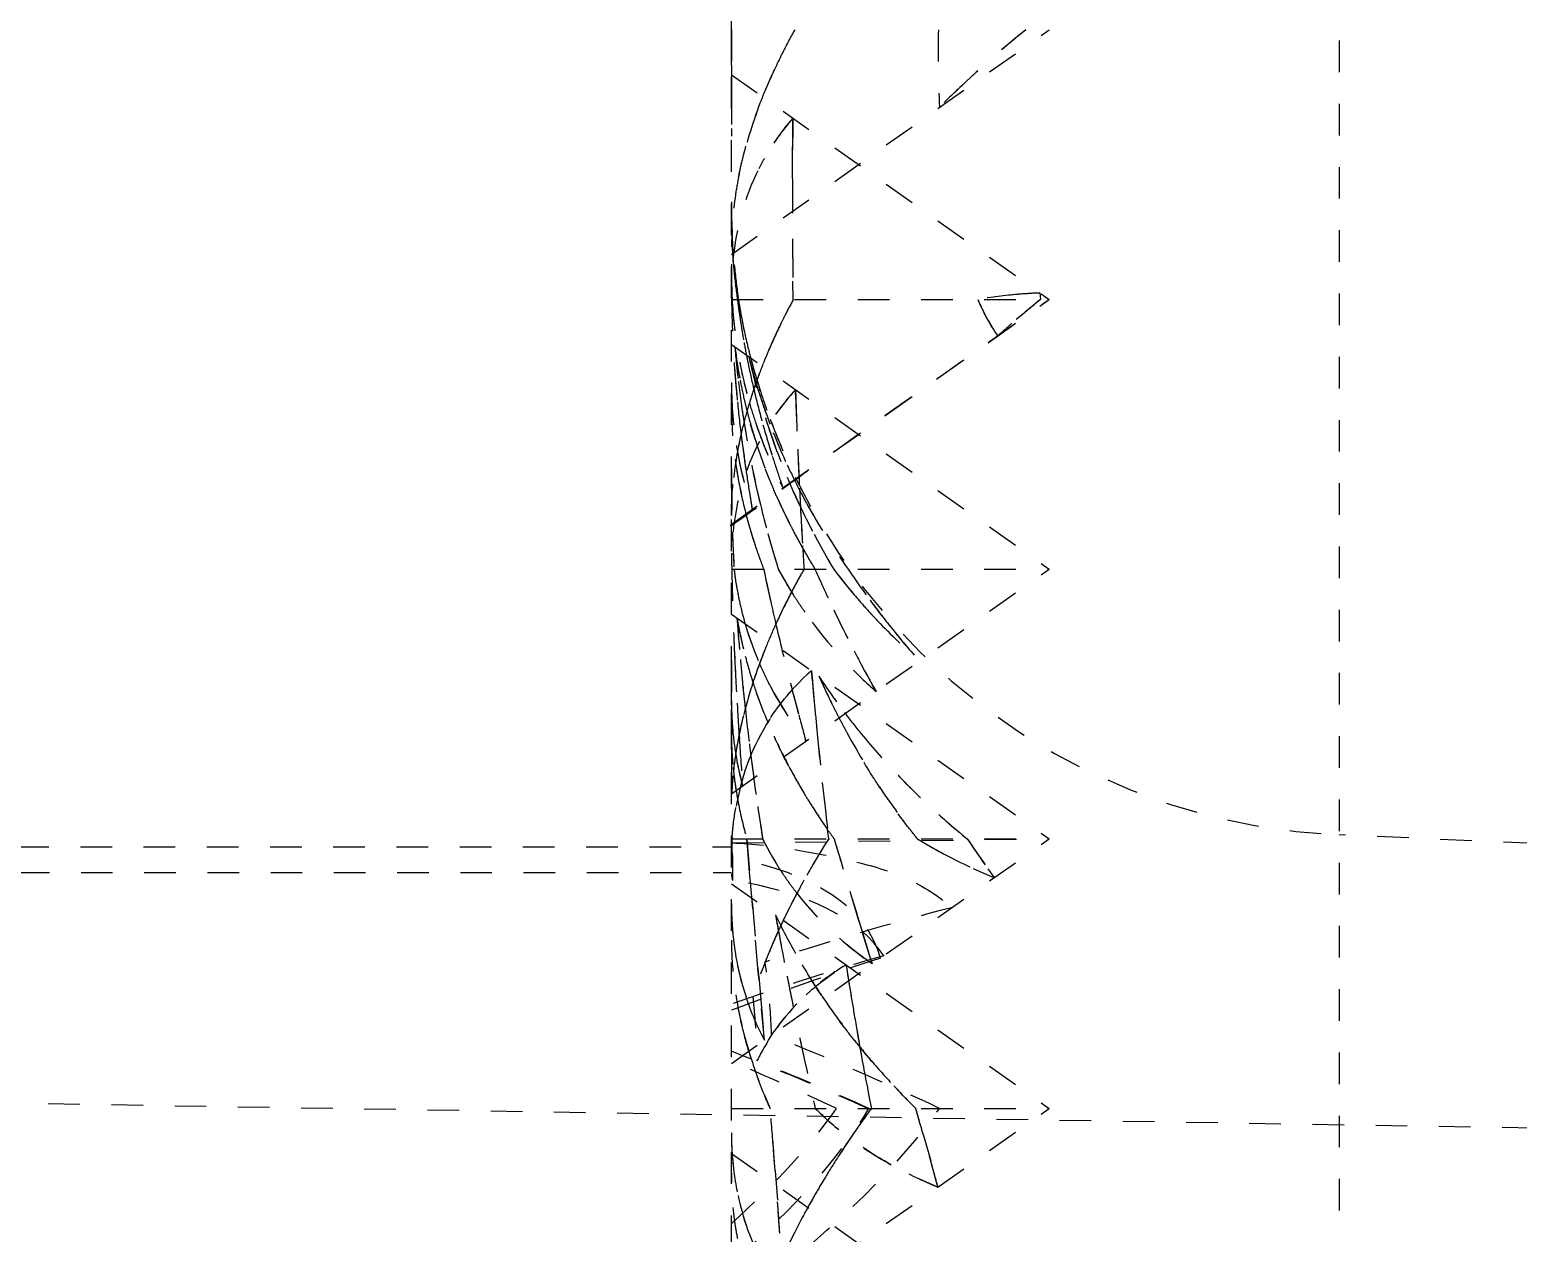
# Model space of a CAD drawing. Header units: millimetres. Extents: x 2089 to 2530, y 1631 to 2074.
# Drawn here: x 2416.134 to 2420.843, y 1923.939 to 1927.745 of the extents above; entities that cross this region are included whole.
import ezdxf

# ---------------------------------------------------------------- set-up
doc = ezdxf.new("R2010")
doc.units = ezdxf.units.MM
doc.linetypes.add('HIDDEN', pattern=[0.2, 0.1, -0.1])
doc.layers.add('DEFAULT_2', color=8, linetype='HIDDEN')

msp = doc.modelspace()

# ---------------------------------------------------------------- linework, layer by layer
at = {"layer": 'DEFAULT_2', "color": 8, "linetype": 'HIDDEN'}
for p, q in [((2420.2759, 1932.7111), (2420.2759, 1919.9814)), ((2418.3536, 1921.096), (2418.3536, 1930.6995)), ((2418.3536, 1927.0345), (2419.3586, 1927.7451)), ((2418.3537, 1927.6331), (2418.3541, 1927.7451)), ((2418.3536, 1927.603), (2419.3586, 1926.8924)), ((2418.5475, 1927.4075), (2418.5482, 1927.4654)), ((2418.547, 1927.343), (2418.5475, 1927.4075)), ((2418.5466, 1927.2751), (2418.547, 1927.343)), ((2418.5493, 1926.8924), (2418.5483, 1926.9505)), ((2418.3494, 1926.1777), (2419.3586, 1926.8924)), ((2418.3536, 1926.1817), (2419.3586, 1926.8924)), ((2418.3536, 1926.8924), (2419.3586, 1926.8924)), ((2419.3296, 1926.9128), (2419.3317, 1926.8924)), ((2418.3536, 1926.7502), (2419.3586, 1926.0396)), ((2418.5573, 1926.5757), (2418.5562, 1926.6069)), ((2418.3536, 1925.329), (2419.3586, 1926.0396)), ((2418.3536, 1926.0396), (2419.3586, 1926.0396)), ((2418.3536, 1925.8975), (2419.3586, 1925.1868)), ((2418.7416, 1925.7814), (2418.7493, 1925.7666)), ((2418.3538, 1925.6097), (2418.3536, 1925.7506)), ((2418.6097, 1925.6862), (2418.6069, 1925.7183)), ((2418.8011, 1925.6702), (2418.811, 1925.6524)), ((2418.3538, 1925.4692), (2418.3538, 1925.6097)), ((2418.3771, 1925.5238), (2418.3786, 1925.5018)), ((2418.6614, 1925.1868), (2418.6569, 1925.2238)), ((2425.891, 1924.9539), (2420.2759, 1925.199)), ((2414.4941, 1925.1615), (2418.3543, 1925.1615)), ((2418.3536, 1924.4762), (2419.3586, 1925.1868)), ((2418.3536, 1925.1868), (2419.3586, 1925.1868)), ((2418.3563, 1925.143), (2418.3556, 1925.1868)), ((2418.3557, 1925.1737), (2419.3586, 1925.1868)), ((2418.404, 1925.165), (2418.4022, 1925.1868)), ((2418.411, 1925.0811), (2418.404, 1925.165)), ((2414.496, 1925.0804), (2418.3536, 1925.0804)), ((2418.4137, 1925.0498), (2418.411, 1925.0811)), ((2418.7579, 1924.9243), (2418.7177, 1925.0562)), ((2419.165, 1925.0919), (2419.1847, 1925.0639)), ((2418.3536, 1925.0447), (2419.3586, 1924.3341)), ((2418.4199, 1924.9783), (2418.4137, 1925.0498)), ((2418.4199, 1924.9784), (2418.4386, 1924.7661)), ((2418.4386, 1924.7661), (2418.4199, 1924.9783)), ((2418.7988, 1924.791), (2418.7579, 1924.9243)), ((2418.7579, 1924.9242), (2418.7925, 1924.8115)), ((2418.7925, 1924.8115), (2418.7988, 1924.791)), ((2418.4409, 1924.74), (2418.4386, 1924.7661)), ((2418.4386, 1924.7661), (2418.4409, 1924.74)), ((2418.4578, 1924.5499), (2418.4409, 1924.74)), ((2418.4409, 1924.74), (2418.4454, 1924.6897)), ((2418.4454, 1924.6897), (2418.4578, 1924.5499)), ((2425.891, 1924.1904), (2406.796, 1924.5012)), ((2418.3536, 1923.6234), (2419.3586, 1924.3341)), ((2418.3536, 1924.3341), (2419.3586, 1924.3341)), ((2418.9604, 1924.2518), (2418.9685, 1924.2232)), ((2418.9685, 1924.2232), (2418.9839, 1924.1689)), ((2418.3536, 1924.1919), (2419.3586, 1923.4813)), ((2418.4921, 1924.1372), (2418.4869, 1924.2027)), ((2418.4921, 1924.1371), (2418.4991, 1924.0444))]:
    msp.add_line(p, q, dxfattribs=at)
for centre, radius, start, end in [((2501.7033, 1927.4352), 83.3497, 179.786911, 180.018002), ((2420.2727, 1926.7904), 1.9664, 150.9534, 153.4725), ((2422.1336, 1927.6644), 3.1262, 178.5208, 183.0168), ((2421.4005, 1925.1123), 3.3774, 128.7827, 135.0142), ((2421.4518, 1925.0533), 3.4555, 128.8325, 132.9231), ((2518.6394, 1927.4837), 100.2859, 179.914645, 180.042692), ((2421.336, 1925.1787), 3.2848, 132.9343, 135.0378), ((2419.1279, 1926.9583), 0.7705, 138.8247, 150.4241), ((2437.5288, 1927.2126), 18.9825, 179.23668, 180.45622), ((2419.1213, 1926.9626), 0.7625, 150.4629, 153.2773), ((2434.5458, 1927.1797), 15.9995, 179.6582, 180.34186), ((2420.5426, 1927.2015), 2.1891, 180.0129, 188.1179), ((2420.5163, 1927.201), 2.1628, 180, 182.7317), ((2420.6406, 1927.1888), 2.2871, 180.0059, 182.6485), ((2420.6279, 1927.1887), 2.2744, 180.0016, 181.2655), ((2420.1125, 1927.17), 1.7589, 179.9997, 184.3015), ((2420.0623, 1927.1477), 1.7087, 180.0006, 182.8582), ((2419.3686, 1927.0589), 1.015, 178.6722, 179.9969), ((2420.0948, 1927.1493), 1.7413, 182.402, 185.6688), ((2420.7035, 1927.1917), 2.35, 182.5232, 183.7497), ((2420.1283, 1927.1711), 1.7747, 182.8762, 184.2996), ((2420.6856, 1927.1907), 2.332, 182.6439, 183.2364), ((2433.5623, 1927.2064), 15.0162, 180.46613, 180.9761), ((2420.1252, 1927.1514), 1.7717, 182.8773, 188.4081), ((2420.7268, 1927.193), 2.3733, 183.2362, 183.7456), ((2438.7213, 1927.2568), 20.1753, 180.55461, 181.03495), ((2421.4517, 1927.0039), 3.0982, 179.9973, 182.0653), ((2420.6094, 1927.2086), 2.2561, 185.432, 188.0561), ((2421.4331, 1927.0039), 3.0796, 180.6881, 181.3809), ((2420.1434, 1927.1537), 1.79, 185.655, 188.3923), ((2419.7917, 1926.9212), 1.4381, 179.9936, 181.1483), ((2421.9948, 1926.9428), 3.6412, 180.7932, 184.2385), ((2421.4861, 1927.0051), 3.1325, 181.3789, 182.0624), ((2419.8075, 1926.9688), 1.4539, 183.0143, 190.9477), ((2420.9422, 1927.2171), 2.5901, 187.2025, 190.4042), ((2420.8786, 1927.2084), 2.526, 187.1864, 187.8479), ((2420.2018, 1927.1802), 1.8488, 188.957, 190.0816), ((2420.3455, 1925.9203), 2.0423, 151.5797, 153.1601), ((2419.3892, 1925.3691), 1.5447, 94.7164, 99.5532), ((2419.8522, 1927.2079), 0.7855, 203.6818, 206.9679), ((2421.6249, 1924.0496), 3.6524, 128.8935, 131.6764), ((2421.6376, 1924.0344), 3.6722, 128.8979, 130.7473), ((2419.4036, 1925.2088), 1.7057, 92.4862, 94.7574), ((2420.9519, 1927.2189), 2.6, 187.857, 190.2466), ((2420.2273, 1927.1849), 1.8748, 190.087, 193.1063), ((2420.2884, 1925.9494), 1.9783, 153.1643, 153.9409), ((2420.1996, 1925.9922), 1.8797, 153.923, 156.7659), ((2421.5904, 1924.0892), 3.5999, 131.2427, 131.6839), ((2421.6056, 1924.0719), 3.6229, 130.7504, 131.2426), ((2421.0593, 1927.238), 2.7091, 190.2408, 191.5711), ((2420.2642, 1927.1934), 1.9126, 193.1034, 194.8659), ((2419.9361, 1926.9346), 1.5832, 186.9705, 194.5885), ((2419.9161, 1926.9319), 1.5631, 186.9588, 190.866), ((2421.6321, 1927.0159), 3.279, 184.7839, 197.3228), ((2421.5957, 1927.012), 3.2424, 184.7688, 186.7127), ((2420.6535, 1927.2163), 2.301, 192.6775, 198.8213), ((2420.2461, 1927.1737), 1.8948, 194.1248, 196.5859), ((2420.2992, 1927.2027), 1.9489, 194.867, 196.8573), ((2420.0899, 1926.0397), 1.7602, 156.7795, 158.3444), ((2422.3962, 1926.9704), 4.0437, 184.2084, 185.7073), ((2422.5589, 1926.9846), 4.207, 184.2399, 187.2679), ((2419.826, 1926.9725), 1.4728, 190.9555, 196.1911), ((2421.1557, 1927.2578), 2.8075, 191.5714, 193.4422), ((2420.2593, 1927.1774), 1.9085, 195.9248, 196.586), ((2419.9756, 1926.0841), 1.6375, 159.4534, 160.456), ((2420.0244, 1926.0658), 1.6896, 158.3475, 159.4526), ((2419.6359, 1926.6294), 1.2823, 179.9989, 181.4991), ((2419.5973, 1926.6281), 1.2438, 179.939, 198.7464), ((2421.6242, 1927.0153), 3.2711, 186.7118, 187.9018), ((2419.9688, 1926.9417), 1.6167, 190.8579, 193.2433), ((2419.857, 1926.1243), 1.5124, 161.4432, 164.2602), ((2419.9337, 1926.099), 1.5931, 160.456, 161.4588), ((2421.2983, 1927.2922), 2.9541, 193.447, 195.6306), ((2420.285, 1927.1853), 1.9354, 196.5892, 201.6949), ((2420.2696, 1927.1805), 1.9193, 196.5866, 197.8543), ((2420.3676, 1927.224), 2.0205, 196.8707, 200.5795), ((2419.1023, 1926.1019), 0.7438, 137.2366, 152.2309), ((2436.7354, 1927.1848), 18.1884, 181.82064, 183.03634), ((2419.6241, 1926.6291), 1.2706, 181.4991, 183.083), ((2419.6089, 1926.6282), 1.2553, 183.0807, 186.0712), ((2422.7165, 1927.0026), 4.3656, 185.7102, 187.2399), ((2421.6431, 1927.0177), 3.2901, 187.9018, 193.1822), ((2419.9997, 1926.9489), 1.6484, 193.2398, 194.5148), ((2419.8518, 1926.9799), 1.4997, 196.1894, 198.9171), ((2420.2968, 1927.1895), 1.9479, 197.8609, 201.6274), ((2437.0182, 1927.1955), 18.4714, 181.92304, 182.4111), ((2419.7425, 1926.1564), 1.3934, 164.2559, 167.447), ((2420.022, 1926.9547), 1.6715, 194.515, 195.854), ((2420.4946, 1927.2725), 2.1564, 200.6009, 206.0447), ((2420.0464, 1926.9617), 1.6968, 195.8721, 197.4323), ((2419.9059, 1926.9996), 1.5572, 198.9584, 206.8295), ((2421.5502, 1927.364), 3.2161, 195.6559, 199.3808), ((2421.4646, 1927.3385), 3.1268, 195.6278, 197.5245), ((2420.6253, 1927.2056), 2.2709, 198.8029, 203.8466), ((2420.3321, 1927.2037), 1.9859, 201.6319, 207.2299), ((2420.3192, 1927.1982), 1.9719, 201.6768, 202.9718), ((2419.5953, 1926.1877), 1.2429, 168.9014, 171.8202), ((2419.6598, 1926.1753), 1.3086, 167.4657, 168.9124), ((2423.06, 1927.0458), 4.7117, 187.2346, 188.3342), ((2423.3046, 1927.0797), 4.9586, 187.2677, 189.8859), ((2420.1045, 1926.9804), 1.7579, 197.4487, 204.1231), ((2436.5805, 1927.1772), 18.0333, 182.41152, 182.80286), ((2419.7439, 1926.5703), 1.3908, 187.595, 188.4468), ((2419.5836, 1926.6251), 1.2298, 190.0029, 198.8218), ((2421.6119, 1927.3849), 3.2813, 197.5214, 198.8792), ((2420.3397, 1927.2074), 1.9944, 204.8385, 207.2191), ((2424.7035, 1926.3601), 6.3499, 180.03254, 182.89335), ((2424.3879, 1926.3566), 6.0343, 180.00124, 180.5807), ((2419.8189, 1926.583), 1.4668, 188.5082, 194.6214), ((2419.7721, 1926.5746), 1.4193, 188.4518, 190.7339), ((2423.3801, 1927.0927), 5.0352, 188.3342, 189.3309), ((2421.7093, 1927.4179), 3.3841, 198.8749, 199.3468), ((2420.3636, 1927.2071), 2.01, 206.0106, 267.5), ((2424.521, 1926.3579), 6.1675, 180.58007, 180.98032), ((2419.831, 1926.5861), 1.4793, 190.7461, 194.6274), ((2423.6698, 1927.1399), 5.3288, 189.327, 189.8498), ((2420.6059, 1927.1972), 2.2497, 203.851, 204.9127), ((2420.3505, 1927.213), 2.0066, 207.2265, 208.735), ((2436.2987, 1927.1636), 17.7511, 182.80335, 183.01687), ((2424.6025, 1926.3593), 6.249, 180.9799, 181.23495), ((2421.5947, 1927.0059), 3.2403, 193.1749, 196.6506), ((2420.2064, 1927.0246), 1.869, 204.0241, 207.9504), ((2420.1946, 1927.019), 1.8559, 204.0737, 206.591), ((2420.5546, 1927.1721), 2.1926, 204.8809, 211.0978), ((2435.8748, 1927.1409), 17.3266, 183.01587, 183.40016), ((2420.3719, 1927.2251), 2.0311, 208.7428, 215.7029), ((2420.3626, 1927.2196), 2.0203, 208.797, 210.1307), ((2419.9539, 1926.6199), 1.6067, 194.6776, 201.1709), ((2419.8792, 1926.5982), 1.529, 194.6118, 195.4829), ((2419.9208, 1926.61), 1.5722, 195.4919, 198.3287), ((2420.2245, 1927.0338), 1.8892, 206.5857, 207.3979), ((2435.6953, 1927.1314), 17.1469, 183.04214, 183.65054), ((2425.0077, 1926.3724), 6.6543, 181.94325, 182.86678), ((2420.2447, 1927.0443), 1.912, 207.3997, 209.1535), ((2419.525, 1926.0899), 1.1714, 179.9898, 182.4704), ((2419.9624, 1926.6235), 1.616, 198.3204, 199.3567), ((2419.9813, 1926.6301), 1.636, 199.3561, 200.1249), ((2420.2736, 1927.0606), 1.9452, 209.1528, 211.6597), ((2420.2629, 1927.0544), 1.9329, 209.1518, 210.0244), ((2435.3699, 1927.1111), 16.8209, 183.40088, 183.6524), ((2419.9997, 1926.6369), 1.6556, 200.1254, 201.1479), ((2421.5482, 1926.9925), 3.1919, 196.6589, 197.3694), ((2427.4293, 1926.1969), 9.076, 180.99334, 182.41102), ((2419.4424, 1926.1694), 1.0885, 186.8721, 190.8483), ((2424.8321, 1927.3623), 6.5122, 191.71858, 191.96212), ((2425.3193, 1927.4661), 7.0104, 191.74083, 193.24521), ((2425.1858, 1927.4378), 6.8739, 191.96692, 192.70998), ((2419.6462, 1926.6537), 1.2987, 208.22, 210.1105), ((2419.6579, 1926.6605), 1.3123, 210.1089, 210.9845), ((2420.5136, 1924.9365), 2.2233, 150.2554, 152.4336), ((2420.5321, 1924.9262), 2.2445, 150.2614, 151.7104), ((2422.4386, 1927.7138), 4.1714, 203.6629, 205.6153), ((2420.1286, 1927.1345), 1.8182, 217.029, 217.9313), ((2420.1667, 1927.1646), 1.8667, 217.9415, 221.0236), ((2420.9058, 1927.5074), 2.6307, 213.9134, 216.5373), ((2419.4328, 1926.1675), 1.0787, 190.8463, 194.1628), ((2420.3488, 1925.0213), 2.0379, 152.9174, 155.7014), ((2419.6668, 1926.6658), 1.3226, 210.9848, 212.0111), ((2420.4595, 1924.9654), 2.162, 151.7117, 152.9332), ((2419.6783, 1926.673), 1.3361, 212.0116, 213.2787), ((2419.4201, 1926.1643), 1.0656, 194.1647, 203.4612), ((2425.7375, 1927.5619), 7.4394, 192.70778, 193.22489), ((2419.695, 1926.684), 1.3561, 213.2804, 215.1151), ((2422.9677, 1927.9711), 4.7598, 205.6547, 209.1537), ((2422.7816, 1927.8782), 4.5518, 205.6149, 207.4304), ((2420.2135, 1927.205), 1.9285, 221.0165, 222.7531), ((2421.0124, 1927.5861), 2.7632, 216.5325, 219.0737), ((2420.9839, 1927.5643), 2.7274, 216.5216, 217.8362), ((2419.7302, 1926.1151), 1.3784, 189.6065, 194.7383), ((2425.8008, 1926.4214), 7.449, 184.12918, 185.14539), ((2420.2105, 1925.084), 1.8862, 155.7087, 157.8959), ((2426.7997, 1927.8145), 8.5312, 193.24407, 194.49785), ((2420.2381, 1927.2276), 1.9619, 222.7506, 223.5457), ((2420.2974, 1927.2855), 2.0448, 223.5752, 228.7033), ((2421.09, 1927.6489), 2.8631, 218.4034, 221.5683), ((2429.0985, 1926.2622), 10.7465, 182.38411, 182.72514), ((2430.2456, 1926.3152), 11.8948, 182.40956, 183.51118), ((2421.1009, 1927.658), 2.8773, 219.0749, 221.5596), ((2419.8324, 1926.1414), 1.4839, 194.718, 198.2316), ((2420.0507, 1925.1479), 1.7141, 157.8664, 162.0537), ((2423.158, 1928.0737), 4.976, 207.6234, 208.8832), ((2492.1516, 1925.7129), 73.7981, 179.970716, 180.29754), ((2430.7588, 1926.3439), 12.4088, 182.73738, 183.49804), ((2426.2599, 1926.4624), 7.91, 185.14238, 185.82785), ((2419.4303, 1926.1689), 1.0768, 203.4678, 207.7017), ((2432.9637, 1926.9203), 14.407, 184.78587, 186.91076), ((2419.8499, 1925.2127), 1.5031, 162.0427, 166.8368), ((2419.8863, 1926.1588), 1.5406, 198.215, 199.3976), ((2419.4722, 1926.1925), 1.1249, 207.7741, 218.2826), ((2428.4034, 1928.2263), 10.1869, 194.48191, 195.06107), ((2428.9907, 1928.381), 10.7942, 194.4975, 195.50404), ((2433.6948, 1926.9852), 15.141, 184.9218, 185.11694), ((2420.3448, 1926.8206), 2.0476, 213.1053, 217.2819), ((2421.1256, 1926.8268), 2.7376, 204.2523, 206.3203), ((2419.4186, 1925.6228), 1.065, 179.9771, 184.8901), ((2426.5491, 1926.4916), 8.2007, 185.82582, 186.28844), ((2419.9741, 1926.1909), 1.6341, 199.4381, 204.5496), ((2433.3543, 1926.9545), 14.7991, 185.11634, 185.47866), ((2433.2038, 1926.4905), 14.8582, 183.48719, 183.81518), ((2432.9722, 1926.476), 14.6261, 183.48556, 183.73279), ((2426.8666, 1926.5272), 8.5201, 186.29279, 187.42363), ((2429.7838, 1928.5973), 11.6164, 195.0593, 195.48679), ((2421.0458, 1926.7878), 2.6488, 206.3293, 206.8869), ((2421.0086, 1926.7688), 2.607, 206.886, 207.8081), ((2420.4171, 1926.8745), 2.1377, 217.0561, 219.3481), ((2419.4844, 1925.5231), 1.1309, 180.0409, 185.6406), ((2419.3661, 1925.6184), 1.0124, 184.8988, 190.0232), ((2419.7121, 1925.246), 1.3613, 166.8826, 169.1874), ((2432.8523, 1926.906), 14.2948, 185.47715, 186.19094), ((2420.9681, 1926.7475), 2.5612, 207.8083, 208.7091), ((2419.5887, 1925.2685), 1.2359, 169.138, 174.553), ((2436.2443, 1926.6954), 17.9056, 183.82223, 184.29633), ((2420.0952, 1926.2455), 1.7669, 204.5282, 208.0425), ((2420.4936, 1926.9382), 2.2373, 219.3809, 223.8742), ((2462.0647, 1925.6374), 43.7113, 180.22049, 180.40342), ((2419.3311, 1925.6124), 0.9769, 190.03, 195.3341), ((2419.4649, 1925.2812), 1.1114, 174.5993, 177.5019), ((2419.5429, 1925.5281), 1.1895, 185.6044, 186.799), ((2419.5986, 1925.5352), 1.2457, 186.8219, 190.8793), ((2419.5711, 1925.5315), 1.218, 186.8005, 188.357), ((2427.718, 1926.6402), 9.379, 187.43569, 188.91423), ((2420.1959, 1926.2991), 1.881, 208.0453, 210.9288), ((2420.6026, 1927.0433), 2.3887, 223.8787, 231.0028), ((2420.552, 1926.9932), 2.3175, 223.8533, 225.2664), ((2419.6148, 1925.538), 1.2622, 188.363, 190.8663), ((2432.1703, 1926.8319), 13.6087, 186.19046, 186.78639), ((2419.7044, 1925.5559), 1.3535, 190.8957, 195.825), ((2420.2585, 1926.336), 1.9537, 210.9147, 211.6695), ((2420.3168, 1926.3725), 2.0225, 211.6821, 214.7538), ((2420.2828, 1926.351), 1.9822, 211.6691, 212.4406), ((2420.3276, 1926.3797), 2.0354, 212.4469, 214.7475), ((2420.6535, 1927.1015), 2.466, 228.1978, 230.935), ((2420.3709, 1926.4095), 2.088, 214.7418, 215.8444), ((2458.4167, 1928.4751), 40.1494, 184.69787, 184.99643), ((2419.3087, 1925.6069), 0.9539, 206.1266, 208.7498), ((2419.3153, 1925.6104), 0.9613, 208.749, 210.3633), ((2420.7637, 1923.8431), 2.4951, 147.4149, 151.906), ((2420.7712, 1923.838), 2.5042, 148.2095, 150.9012), ((2420.8768, 1923.7734), 2.6279, 147.4629, 148.2255), ((2454.7488, 1935.9733), 37.6487, 196.64877, 197.06633), ((2446.6011, 1933.5208), 29.1399, 196.6185, 196.88677), ((2419.7819, 1926.5534), 1.6041, 238.4228, 241.5918), ((2425.5393, 1929.5608), 7.7848, 214.18449, 215.28558), ((2425.4451, 1929.4961), 7.6705, 214.17991, 215.0414), ((2432.5982, 1925.2279), 14.2421, 180.34158, 180.69503), ((2419.3227, 1925.6148), 0.97, 210.3646, 212.5923), ((2419.848, 1926.6784), 1.7454, 241.6357, 247.6647), ((2419.3296, 1925.6192), 0.9781, 212.5907, 213.5422), ((2419.3384, 1925.6251), 0.9887, 213.5455, 216.1262), ((2420.6664, 1923.8971), 2.3838, 150.9179, 151.5213), ((2420.5032, 1923.9829), 2.1995, 151.9227, 155.607), ((2419.351, 1925.6343), 1.0043, 216.1253, 218.0446), ((2420.6049, 1923.9303), 2.3139, 151.5178, 152.8244), ((2419.389, 1925.6653), 1.0534, 218.1006, 225.8495), ((2419.3786, 1924.9815), 1.025, 179.993, 182.6029), ((2420.5325, 1923.9676), 2.2325, 152.8265, 153.7914), ((2419.3378, 1924.9795), 0.9841, 182.5946, 186.6032), ((2420.0738, 1925.6905), 1.7474, 205.2107, 206.4519), ((2429.4051, 1926.9142), 11.0882, 190.22354, 190.49886), ((2420.4117, 1924.0258), 2.0984, 154.6004, 155.9904), ((2420.1841, 1925.7466), 1.8711, 206.4854, 210.8092), ((2420.4769, 1923.995), 2.1705, 153.7922, 154.6035), ((2419.3022, 1924.9756), 0.9483, 186.6156, 188.7909), ((2420.3269, 1924.0635), 2.0056, 155.9891, 157.5378), ((2420.3551, 1924.0513), 2.0364, 155.6387, 156.8546), ((2430.5266, 1927.1236), 12.2291, 190.50597, 191.17869), ((2419.2595, 1924.9684), 0.9051, 188.7525, 198.1404), ((2420.2523, 1924.0945), 1.9248, 157.5412, 158.5939), ((2420.2923, 1925.8098), 1.9965, 210.7788, 212.5108), ((2429.72, 1926.49), 11.1344, 188.79203, 191.16468), ((2430.1002, 1926.5515), 11.5196, 188.80523, 189.12034), ((2431.7545, 1927.3648), 13.4804, 191.1727, 192.08805), ((2420.3597, 1925.8529), 2.0764, 212.5129, 214.3437), ((2429.9922, 1926.5341), 11.4101, 189.12013, 189.57646), ((2419.6348, 1924.893), 1.283, 188.9606, 194.4117), ((2419.226, 1924.9583), 0.8701, 198.1961, 208.0001), ((2420.4945, 1925.9466), 2.2406, 214.3787, 219.1648), ((2429.7583, 1926.4945), 11.1729, 189.57546, 190.13282), ((2419.7443, 1924.9202), 1.3959, 194.3715, 196.8451), ((2419.0762, 1924.1706), 0.7144, 148.977, 153.9636), ((2433.9808, 1927.8464), 15.7583, 192.10515, 192.87883), ((2419.8772, 1924.9618), 1.5351, 196.8974, 202.4997), ((2420.611, 1926.0396), 2.3896, 219.1284, 220.3879), ((2429.5285, 1926.4536), 10.9396, 190.13401, 190.36971), ((2420.6971, 1926.1134), 2.5031, 220.3981, 223.1263), ((2414.5957, 1914.934), 10.2928, 65.96064, 68.10259), ((2429.1491, 1926.3835), 10.5537, 190.3659, 191.19752), ((2420.7825, 1926.1929), 2.6197, 223.1191, 225.2003), ((2419.995, 1925.0089), 1.662, 202.4439, 203.9569), ((2384.1207, 1921.4711), 34.4746, 4.54451, 4.76356), ((2385.5768, 1921.5881), 33.0138, 4.42826, 4.77111), ((2419.3357, 1925.0569), 1.018, 225.2435, 232.8191), ((2421.293, 1922.499), 3.0986, 143.6847, 145.3524), ((2421.3024, 1922.4922), 3.1102, 143.6862, 145.1202), ((2401.8907, 1919.3554), 17.7581, 16.0053, 16.28165), ((2404.109, 1919.9963), 15.449, 15.34862, 16.30685), ((2419.3383, 1924.257), 0.9847, 179.9834, 183.8466), ((2421.136, 1922.6066), 2.9083, 145.094, 148.712), ((2421.1841, 1922.5742), 2.9662, 145.3514, 147.0745), ((2419.2884, 1924.2537), 0.9348, 183.8485, 187.7079), ((2421.0684, 1922.6491), 2.8283, 147.0745, 148.74), ((2405.7157, 1920.4439), 13.7812, 15.32212, 15.68217), ((2419.3758, 1924.1288), 1.0222, 180.0045, 181.6352), ((2419.2442, 1924.2477), 0.8902, 187.7106, 191.4725), ((2393.0117, 1922.1682), 25.5564, 3.97421, 4.41873), ((2420.953, 1922.7192), 2.6933, 148.7401, 150.3822), ((2394.4687, 1922.2733), 24.0955, 3.96493, 4.21526), ((2420.8532, 1922.7761), 2.5785, 150.3851, 151.6241), ((2420.7206, 1922.847), 2.4281, 151.6097, 154.2853)]:
    msp.add_arc(centre, radius, start, end, dxfattribs=at)
for centre, major_axis, start_param, end_param in [((2415.8218, 1923.654), (2.9924, 1.1882), 6.248792, 6.734697), ((2415.8719, 1923.5729), (2.9924, 1.1882), 6.343815, 6.762601), ((2418.2338, 1923.654), (2.9924, 1.1882), 1.174103, 1.373109), ((2418.2804, 1923.5729), (2.9924, 1.1882), 1.263159, 1.425212), ((2418.5598, 1923.654), (2.9924, 1.1882), 1.360211, 1.516765), ((2418.0714, 1923.654), (2.9924, -1.1882), 1.375921, 1.557081), ((2418.0212, 1923.5729), (2.9924, -1.1882), 1.437153, 1.582821), ((2417.7453, 1923.654), (2.9924, -1.1882), 7.659106, 7.773339), ((2415.8218, 1923.654), (2.9924, 1.1882), 5.586694, 5.843331), ((2415.8719, 1923.5729), (2.9924, 1.1882), 5.558822, 5.904563), ((2416.1478, 1923.654), (2.9924, 1.1882), -0.833442, -0.439854)]:
    msp.add_ellipse(centre, major_axis=major_axis, ratio=0.310029, start_param=start_param, end_param=end_param, dxfattribs=at)
for points, knots in [([(2418.5133, 1927.6687), (2418.4973, 1927.6364), (2418.4393, 1927.5116), (2418.3962, 1927.3795), (2418.3763, 1927.2799)], [0, 0, 0, 0, 0.261854, 1, 1, 1, 1]), ([(2418.4448, 1927.5136), (2418.4498, 1927.5265), (2418.4707, 1927.579), (2418.4942, 1927.6303), (2418.5132, 1927.6684)], [0, 0, 0, 0, 0.245763, 1, 1, 1, 1]), ([(2418.3763, 1927.2799), (2418.3801, 1927.2992), (2418.3979, 1927.3785), (2418.4228, 1927.4562), (2418.4448, 1927.5136)], [0, 0, 0, 0, 0.242796, 1, 1, 1, 1]), ([(2418.548, 1927.4655), (2418.4855, 1927.394), (2418.3835, 1927.2209), (2418.3536, 1927.0229), (2418.3536, 1926.9223)], [0, 0, 0, 0, 0.485535, 1, 1, 1, 1]), ([(2418.3763, 1927.2799), (2418.3725, 1927.2612), (2418.3597, 1927.1882), (2418.3536, 1927.1139), (2418.3536, 1927.0589)], [0, 0, 0, 0, 0.257707, 1, 1, 1, 1]), ([(2418.3511, 1926.1755), (2418.4352, 1926.235), (2418.6015, 1926.3567), (2418.8532, 1926.5362), (2419.1064, 1926.7136), (2419.2744, 1926.8329), (2419.3586, 1926.8924)], [0, 0, 0, 0, 0.24999, 0.499985, 0.749996, 1, 1, 1, 1]), ([(2418.3556, 1926.8924), (2418.3584, 1926.8388), (2418.3806, 1926.6332), (2418.4474, 1926.4333), (2418.5163, 1926.2968)], [0, 0, 0, 0, 0.259765, 1, 1, 1, 1]), ([(2418.3755, 1926.8924), (2418.3834, 1926.8421), (2418.4225, 1926.647), (2418.4923, 1926.4586), (2418.5572, 1926.3257)], [0, 0, 0, 0, 0.255965, 1, 1, 1, 1]), ([(2419.3296, 1926.9128), (2419.3128, 1926.9121), (2419.2469, 1926.9083), (2419.1813, 1926.9006), (2419.1328, 1926.8924)], [0, 0, 0, 0, 0.255286, 1, 1, 1, 1]), ([(2418.5112, 1926.8185), (2418.5046, 1926.8049), (2418.4791, 1926.7512), (2418.4562, 1926.6964), (2418.4407, 1926.6549)], [0, 0, 0, 0, 0.254347, 1, 1, 1, 1]), ([(2418.4086, 1926.7113), (2418.4212, 1926.6555), (2418.483, 1926.4218), (2418.5818, 1926.1975), (2418.6771, 1926.0396)], [0, 0, 0, 0, 0.236759, 1, 1, 1, 1]), ([(2418.4407, 1926.6549), (2418.4336, 1926.6358), (2418.4075, 1926.5612), (2418.3869, 1926.4846), (2418.3756, 1926.4269)], [0, 0, 0, 0, 0.257107, 1, 1, 1, 1]), ([(2418.5562, 1926.6069), (2418.4909, 1926.5363), (2418.3842, 1926.3623), (2418.3536, 1926.1616), (2418.3536, 1926.0597)], [0, 0, 0, 0, 0.485554, 1, 1, 1, 1]), ([(2418.3536, 1926.5612), (2418.3536, 1926.5469), (2418.3546, 1926.4885), (2418.3595, 1926.4301), (2418.3653, 1926.3864)], [0, 0, 0, 0, 0.245276, 1, 1, 1, 1]), ([(2418.4994, 1926.2637), (2418.4907, 1926.2832), (2418.4582, 1926.3597), (2418.431, 1926.4386), (2418.4141, 1926.4981)], [0, 0, 0, 0, 0.256441, 1, 1, 1, 1]), ([(2418.3756, 1926.4269), (2418.372, 1926.4084), (2418.3595, 1926.3363), (2418.3536, 1926.2629), (2418.3536, 1926.2086)], [0, 0, 0, 0, 0.257536, 1, 1, 1, 1]), ([(2418.3536, 1926.2086), (2418.3536, 1926.2214), (2418.3546, 1926.2735), (2418.3595, 1926.3256), (2418.365, 1926.3645)], [0, 0, 0, 0, 0.244775, 1, 1, 1, 1]), ([(2418.3617, 1926.0396), (2418.3737, 1925.9393), (2418.4252, 1925.7445), (2418.5289, 1925.5722), (2418.5892, 1925.4956)], [0, 0, 0, 0, 0.50887, 1, 1, 1, 1]), ([(2418.5018, 1926.0396), (2418.5604, 1925.9305), (2418.6606, 1925.7952), (2418.7798, 1925.6802), (2418.811, 1925.6524)], [0, 0, 0, 0, 0.747855, 1, 1, 1, 1]), ([(2418.6771, 1926.0396), (2418.7368, 1925.9605), (2418.8255, 1925.8611), (2418.9229, 1925.7713), (2418.9479, 1925.7492)], [0, 0, 0, 0, 0.748127, 1, 1, 1, 1]), ([(2418.5427, 1925.9654), (2418.5341, 1925.949), (2418.5013, 1925.8842), (2418.472, 1925.8176), (2418.4524, 1925.7671)], [0, 0, 0, 0, 0.254886, 1, 1, 1, 1]), ([(2418.3711, 1925.8851), (2418.3753, 1925.8274), (2418.3949, 1925.5938), (2418.425, 1925.3612), (2418.4523, 1925.1868)], [0, 0, 0, 0, 0.246814, 1, 1, 1, 1]), ([(2418.3711, 1925.8851), (2418.374, 1925.8679), (2418.3873, 1925.7977), (2418.406, 1925.7286), (2418.4229, 1925.6772)], [0, 0, 0, 0, 0.243578, 1, 1, 1, 1]), ([(2418.4524, 1925.7671), (2418.4456, 1925.7495), (2418.42, 1925.6803), (2418.399, 1925.6094), (2418.3866, 1925.5559)], [0, 0, 0, 0, 0.256163, 1, 1, 1, 1]), ([(2418.6069, 1925.7183), (2418.5334, 1925.6536), (2418.4082, 1925.4891), (2418.3624, 1925.2886), (2418.3556, 1925.1868)], [0, 0, 0, 0, 0.489829, 1, 1, 1, 1]), ([(2418.6296, 1925.7023), (2418.6495, 1925.6582), (2418.7368, 1925.4771), (2418.8454, 1925.3053), (2418.942, 1925.1868)], [0, 0, 0, 0, 0.240015, 1, 1, 1, 1]), ([(2418.3536, 1925.6232), (2418.3536, 1925.5998), (2418.3565, 1925.5092), (2418.3712, 1925.4189), (2418.389, 1925.354)], [0, 0, 0, 0, 0.257726, 1, 1, 1, 1]), ([(2418.5358, 1925.4147), (2418.5256, 1925.4339), (2418.487, 1925.5095), (2418.454, 1925.588), (2418.433, 1925.6475)], [0, 0, 0, 0, 0.256777, 1, 1, 1, 1]), ([(2418.3866, 1925.5559), (2418.3821, 1925.5368), (2418.3663, 1925.4622), (2418.357, 1925.3862), (2418.3546, 1925.3297)], [0, 0, 0, 0, 0.257509, 1, 1, 1, 1]), ([(2418.8255, 1925.3451), (2418.8161, 1925.3593), (2418.7797, 1925.4155), (2418.7457, 1925.4733), (2418.7217, 1925.5172)], [0, 0, 0, 0, 0.253678, 1, 1, 1, 1]), ([(2418.3556, 1925.1868), (2418.3568, 1925.2046), (2418.3632, 1925.2737), (2418.3777, 1925.3421), (2418.3934, 1925.3913)], [0, 0, 0, 0, 0.256103, 1, 1, 1, 1]), ([(2418.942, 1925.1868), (2418.9315, 1925.1997), (2418.8908, 1925.251), (2418.8526, 1925.3044), (2418.8255, 1925.3451)], [0, 0, 0, 0, 0.253455, 1, 1, 1, 1]), ([(2418.3557, 1925.1737), (2418.4214, 1925.1719), (2418.5498, 1925.1552), (2418.7354, 1925.1193), (2418.909, 1925.0699), (2419.0088, 1925.0062), (2419.0502, 1924.9688)], [0, 0, 0, 0, 0.267893, 0.52637, 0.772226, 1, 1, 1, 1]), ([(2418.4523, 1925.1868), (2418.4909, 1925.1081), (2418.5915, 1924.9597), (2418.7259, 1924.8422), (2418.7988, 1924.791)], [0, 0, 0, 0, 0.496077, 1, 1, 1, 1]), ([(2418.942, 1925.1868), (2418.961, 1925.1751), (2419.0393, 1925.1293), (2419.1214, 1925.09), (2419.1847, 1925.0639)], [0, 0, 0, 0, 0.245896, 1, 1, 1, 1]), ([(2418.3536, 1925.0763), (2418.3536, 1925.0751), (2418.3542, 1925.0679), (2418.3558, 1925.0609), (2418.3571, 1925.0551)], [0, 0, 0, 0, 0.168825, 1, 1, 1, 1]), ([(2418.3536, 1924.9817), (2418.3536, 1924.9426), (2418.3617, 1924.7939), (2418.4061, 1924.6468), (2418.4578, 1924.5499)], [0, 0, 0, 0, 0.262285, 1, 1, 1, 1]), ([(2418.4929, 1924.9462), (2418.5021, 1924.8953), (2418.5405, 1924.6906), (2418.5841, 1924.4868), (2418.6189, 1924.3341)], [0, 0, 0, 0, 0.248064, 1, 1, 1, 1]), ([(2418.3536, 1924.8666), (2418.3536, 1924.8524), (2418.3548, 1924.7944), (2418.3606, 1924.7365), (2418.3674, 1924.6932)], [0, 0, 0, 0, 0.244368, 1, 1, 1, 1]), ([(2418.4827, 1924.8517), (2418.4768, 1924.838), (2418.4545, 1924.7841), (2418.4346, 1924.7291), (2418.4214, 1924.6876)], [0, 0, 0, 0, 0.254265, 1, 1, 1, 1]), ([(2418.4808, 1924.5653), (2418.4799, 1924.5861), (2418.4759, 1924.6635), (2418.4683, 1924.7408), (2418.4603, 1924.797)], [0, 0, 0, 0, 0.267923, 1, 1, 1, 1]), ([(2418.7164, 1924.7881), (2418.6925, 1924.7738), (2418.6024, 1924.7131), (2418.5254, 1924.6326), (2418.4808, 1924.5653)], [0, 0, 0, 0, 0.256534, 1, 1, 1, 1]), ([(2418.7572, 1924.5317), (2418.7437, 1924.5483), (2418.6913, 1924.6145), (2418.6426, 1924.6837), (2418.6088, 1924.7367)], [0, 0, 0, 0, 0.254255, 1, 1, 1, 1]), ([(2418.4084, 1924.5157), (2418.4038, 1924.5305), (2418.3872, 1924.589), (2418.3744, 1924.6485), (2418.3674, 1924.6932)], [0, 0, 0, 0, 0.255909, 1, 1, 1, 1]), ([(2418.4214, 1924.6876), (2418.4229, 1924.6717), (2418.429, 1924.6041), (2418.4327, 1924.5362), (2418.4343, 1924.4842)], [0, 0, 0, 0, 0.2343, 1, 1, 1, 1]), ([(2418.4762, 1924.3341), (2418.4695, 1924.3491), (2418.4442, 1924.4086), (2418.4223, 1924.4696), (2418.4084, 1924.5157)], [0, 0, 0, 0, 0.255427, 1, 1, 1, 1]), ([(2418.9366, 1924.3341), (2418.9206, 1924.3499), (2418.8583, 1924.4134), (2418.7992, 1924.4801), (2418.7572, 1924.5317)], [0, 0, 0, 0, 0.252722, 1, 1, 1, 1]), ([(2418.6189, 1924.3341), (2418.6455, 1924.3077), (2418.7612, 1924.2053), (2418.8987, 1924.1292), (2419.007, 1924.0855)], [0, 0, 0, 0, 0.242719, 1, 1, 1, 1]), ([(2418.3536, 1924.2573), (2418.3536, 1924.163), (2418.3796, 1923.978), (2418.466, 1923.8118), (2418.5194, 1923.7407)], [0, 0, 0, 0, 0.514544, 1, 1, 1, 1]), ([(2418.3736, 1923.9214), (2418.3703, 1923.9389), (2418.3589, 1924.0075), (2418.3536, 1924.0771), (2418.3536, 1924.1288)], [0, 0, 0, 0, 0.257222, 1, 1, 1, 1]), ([(2418.6507, 1924.1169), (2418.6399, 1924.0991), (2418.598, 1924.0283), (2418.5595, 1923.9556), (2418.5329, 1923.9004)], [0, 0, 0, 0, 0.254177, 1, 1, 1, 1]), ([(2418.4267, 1923.8982), (2418.4084, 1923.9394), (2418.3885, 1923.9968), (2418.3749, 1924.0556), (2418.3719, 1924.0707)], [0, 0, 0, 0, 0.745844, 1, 1, 1, 1])]:
    msp.add_open_spline(points, degree=3, knots=knots, dxfattribs=at)
for points in [[(2419.1328, 1926.8924), (2419.1504, 1926.8523), (2419.1711, 1926.8133), (2419.1964, 1926.7777)], [(2419.1964, 1926.7777), (2419.1797, 1926.8011), (2419.1651, 1926.826), (2419.1521, 1926.8517)], [(2418.4782, 1925.5702), (2418.514, 1925.6249), (2418.5578, 1925.6751), (2418.6069, 1925.7183)], [(2418.3934, 1925.3913), (2418.4135, 1925.4542), (2418.4421, 1925.515), (2418.4782, 1925.5702)], [(2418.7988, 1924.791), (2418.748, 1924.8267), (2418.6998, 1924.8663), (2418.6553, 1924.9095)], [(2418.6015, 1924.7039), (2418.637, 1924.7354), (2418.6757, 1924.7636), (2418.7164, 1924.7881)], [(2418.464, 1924.5388), (2418.5009, 1924.6002), (2418.5479, 1924.6564), (2418.6015, 1924.7039)], [(2418.8554, 1924.1579), (2418.8085, 1924.1841), (2418.7632, 1924.2134), (2418.7205, 1924.2459)], [(2419.007, 1924.0855), (2418.9551, 1924.1065), (2418.9042, 1924.1305), (2418.8554, 1924.1579)]]:
    msp.add_open_spline(points, degree=3, dxfattribs=at)

doc.saveas('drawing.dxf')
